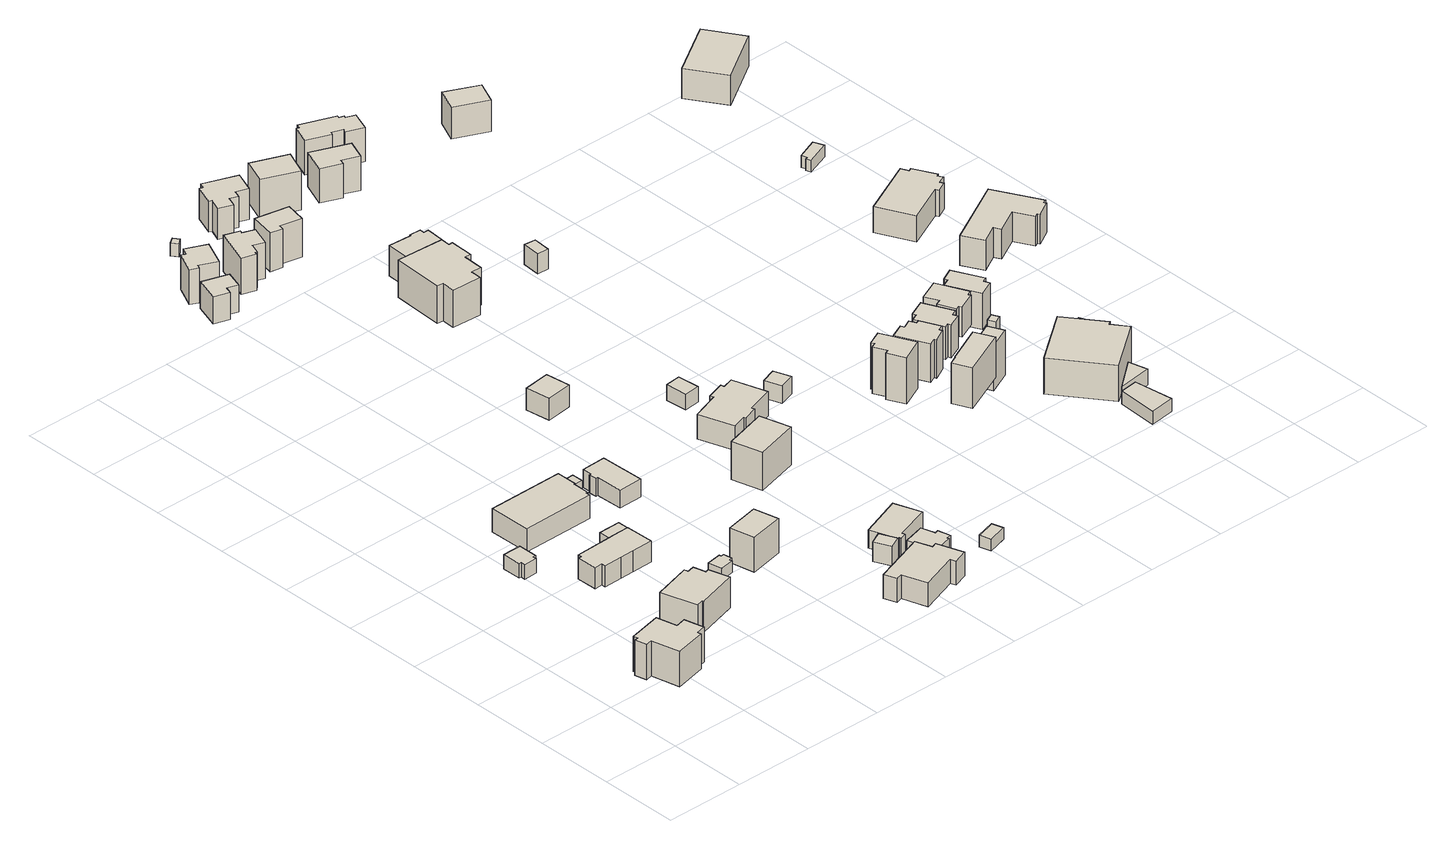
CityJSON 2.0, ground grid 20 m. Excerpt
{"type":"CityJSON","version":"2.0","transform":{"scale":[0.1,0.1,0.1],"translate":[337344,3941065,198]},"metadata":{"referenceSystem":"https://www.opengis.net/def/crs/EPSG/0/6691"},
"CityObjects":{
"building1":{"type":"Building","attributes":{"usage":"402","measuredHeight":11.8,"storeysAboveGround":1,"BuildingIDAttribute.prefecture":"14","BuildingIDAttribute.city":"14151","BuildingDetailAttribute.totalFloorArea":100.08,"BuildingDetailAttribute.buildingFootprintArea":100.08,"BuildingDetailAttribute.buildingStructureType":"601","BuildingDetailAttribute.buildingStructureOrgType":"1","BuildingDetailAttribute.orgUsage":"101","BuildingDetailAttribute.surveyYear":2015,"BuildingLandSlideRiskAttribute.description":"1","BuildingLandSlideRiskAttribute.areaType":"1"},"geometry":[{"type":"Solid","lod":"1","boundaries":[[[[0,1,2,3,4,5,6,7,8,9,10,11]],[[10,12,13,11]],[[9,14,12,10]],[[8,15,14,9]],[[7,16,15,8]],[[6,17,16,7]],[[5,18,17,6]],[[4,19,18,5]],[[3,20,19,4]],[[2,21,20,3]],[[1,22,21,2]],[[0,23,22,1]],[[11,13,23,0]],[[12,14,15,16,17,18,19,20,21,22,23,13]]]]}]},
"building2":{"type":"Building","attributes":{"usage":"422","measuredHeight":5.2,"storeysAboveGround":1,"BuildingIDAttribute.prefecture":"14","BuildingIDAttribute.city":"14151","BuildingDetailAttribute.totalFloorArea":23.69,"BuildingDetailAttribute.buildingFootprintArea":23.69,"BuildingDetailAttribute.buildingStructureType":"601","BuildingDetailAttribute.buildingStructureOrgType":"1","BuildingDetailAttribute.orgUsage":"138","BuildingDetailAttribute.surveyYear":2015},"geometry":[{"type":"Solid","lod":"1","boundaries":[[[[24,25,26,27,28,29,30,31]],[[30,32,33,31]],[[29,34,32,30]],[[28,35,34,29]],[[27,36,35,28]],[[26,37,36,27]],[[25,38,37,26]],[[24,39,38,25]],[[31,33,39,24]],[[32,34,35,36,37,38,39,33]]]]}]},
"building3":{"type":"Building","attributes":{"usage":"411","measuredHeight":8.9,"storeysAboveGround":2,"BuildingIDAttribute.prefecture":"14","BuildingIDAttribute.city":"14151","BuildingDetailAttribute.totalFloorArea":195.54,"BuildingDetailAttribute.buildingFootprintArea":97.77,"BuildingDetailAttribute.buildingStructureType":"601","BuildingDetailAttribute.buildingStructureOrgType":"1","BuildingDetailAttribute.orgUsage":"10","BuildingDetailAttribute.surveyYear":2015},"geometry":[{"type":"Solid","lod":"1","boundaries":[[[[40,41,42,43,44,45,46,47,48,49]],[[48,50,51,49]],[[47,52,50,48]],[[46,53,52,47]],[[45,54,53,46]],[[44,55,54,45]],[[43,56,55,44]],[[42,57,56,43]],[[41,58,57,42]],[[40,59,58,41]],[[49,51,59,40]],[[50,52,53,54,55,56,57,58,59,51]]]]}]},
"building4":{"type":"Building","attributes":{"usage":"411","measuredHeight":6.8,"storeysAboveGround":1,"BuildingIDAttribute.prefecture":"14","BuildingIDAttribute.city":"14151","BuildingDetailAttribute.totalFloorArea":91.34,"BuildingDetailAttribute.buildingFootprintArea":91.34,"BuildingDetailAttribute.buildingStructureType":"601","BuildingDetailAttribute.buildingStructureOrgType":"1","BuildingDetailAttribute.orgUsage":"10","BuildingDetailAttribute.surveyYear":2015},"geometry":[{"type":"Solid","lod":"1","boundaries":[[[[60,61,62,63,64,65,66,67,68,69,70,71,72]],[[71,73,74,72]],[[70,75,73,71]],[[69,76,75,70]],[[68,77,76,69]],[[67,78,77,68]],[[66,79,78,67]],[[65,80,79,66]],[[64,81,80,65]],[[63,82,81,64]],[[62,83,82,63]],[[61,84,83,62]],[[60,85,84,61]],[[72,74,85,60]],[[73,75,76,77,78,79,80,81,82,83,84,85,74]]]]}]},
"building5":{"type":"Building","attributes":{"usage":"411","measuredHeight":7.5,"storeysAboveGround":1,"BuildingIDAttribute.prefecture":"14","BuildingIDAttribute.city":"14151","BuildingDetailAttribute.totalFloorArea":183.25,"BuildingDetailAttribute.buildingFootprintArea":183.25,"BuildingDetailAttribute.buildingStructureType":"601","BuildingDetailAttribute.buildingStructureOrgType":"1","BuildingDetailAttribute.orgUsage":"10","BuildingDetailAttribute.surveyYear":2015,"BuildingLandSlideRiskAttribute.description":"1","BuildingLandSlideRiskAttribute.areaType":"1"},"geometry":[{"type":"Solid","lod":"1","boundaries":[[[[86,87,88,89,90,91,92,93]],[[92,94,95,93]],[[91,96,94,92]],[[90,97,96,91]],[[89,98,97,90]],[[88,99,98,89]],[[87,100,99,88]],[[86,101,100,87]],[[93,95,101,86]],[[94,96,97,98,99,100,101,95]]]]}]},
"building6":{"type":"Building","attributes":{"BuildingIDAttribute.prefecture":"14","BuildingIDAttribute.city":"14151","BuildingDetailAttribute.surveyYear":2015},"geometry":[{"type":"Solid","lod":"1","boundaries":[[[[102,103,104,105,106]],[[105,107,108,106]],[[104,109,107,105]],[[103,110,109,104]],[[102,111,110,103]],[[106,108,111,102]],[[107,109,110,111,108]]]]}]},
"building7":{"type":"Building","attributes":{"usage":"411","measuredHeight":3.2,"storeysAboveGround":1,"BuildingIDAttribute.prefecture":"14","BuildingIDAttribute.city":"14151","BuildingDetailAttribute.totalFloorArea":13.58,"BuildingDetailAttribute.buildingFootprintArea":13.58,"BuildingDetailAttribute.buildingStructureType":"601","BuildingDetailAttribute.buildingStructureOrgType":"1","BuildingDetailAttribute.orgUsage":"10","BuildingDetailAttribute.surveyYear":2015},"geometry":[{"type":"Solid","lod":"1","boundaries":[[[[112,113,114,115,116,117,118,119]],[[118,120,121,119]],[[117,122,120,118]],[[116,123,122,117]],[[115,124,123,116]],[[114,125,124,115]],[[113,126,125,114]],[[112,127,126,113]],[[119,121,127,112]],[[120,122,123,124,125,126,127,121]]]]}]},
"building8":{"type":"Building","attributes":{"usage":"411","measuredHeight":7.3,"storeysAboveGround":2,"BuildingIDAttribute.prefecture":"14","BuildingIDAttribute.city":"14151","BuildingDetailAttribute.totalFloorArea":63.66,"BuildingDetailAttribute.buildingFootprintArea":31.83,"BuildingDetailAttribute.buildingStructureType":"601","BuildingDetailAttribute.buildingStructureOrgType":"1","BuildingDetailAttribute.orgUsage":"10","BuildingDetailAttribute.surveyYear":2015},"geometry":[{"type":"Solid","lod":"1","boundaries":[[[[128,129,130,131,132,133]],[[132,134,135,133]],[[131,136,134,132]],[[130,137,136,131]],[[129,138,137,130]],[[128,139,138,129]],[[133,135,139,128]],[[134,136,137,138,139,135]]]]}]},
"building9":{"type":"Building","attributes":{"usage":"413","measuredHeight":9.7,"storeysAboveGround":2,"BuildingIDAttribute.prefecture":"14","BuildingIDAttribute.city":"14151","BuildingDetailAttribute.totalFloorArea":80.09,"BuildingDetailAttribute.buildingFootprintArea":40.05,"BuildingDetailAttribute.buildingStructureType":"601","BuildingDetailAttribute.buildingStructureOrgType":"1","BuildingDetailAttribute.orgUsage":"30","BuildingDetailAttribute.surveyYear":2015},"geometry":[{"type":"Solid","lod":"1","boundaries":[[[[140,141,142,143,144,145,146,147]],[[146,148,149,147]],[[145,150,148,146]],[[144,151,150,145]],[[143,152,151,144]],[[142,153,152,143]],[[141,154,153,142]],[[140,155,154,141]],[[147,149,155,140]],[[148,150,151,152,153,154,155,149]]]]}]},
"building10":{"type":"Building","attributes":{"measuredHeight":3.4,"BuildingIDAttribute.prefecture":"14","BuildingIDAttribute.city":"14151","BuildingDetailAttribute.surveyYear":2015},"geometry":[{"type":"Solid","lod":"1","boundaries":[[[[156,157,158,159]],[[158,160,161,159]],[[157,162,160,158]],[[156,163,162,157]],[[159,161,163,156]],[[160,162,163,161]]]]}]},
"building11":{"type":"Building","attributes":{"usage":"411","measuredHeight":9.5,"storeysAboveGround":1,"BuildingIDAttribute.prefecture":"14","BuildingIDAttribute.city":"14151","BuildingDetailAttribute.totalFloorArea":51.01,"BuildingDetailAttribute.buildingFootprintArea":51.01,"BuildingDetailAttribute.buildingStructureType":"601","BuildingDetailAttribute.buildingStructureOrgType":"1","BuildingDetailAttribute.orgUsage":"10","BuildingDetailAttribute.surveyYear":2015},"geometry":[{"type":"Solid","lod":"1","boundaries":[[[[164,165,166,167]],[[166,168,169,167]],[[165,170,168,166]],[[164,171,170,165]],[[167,169,171,164]],[[168,170,171,169]]]]}]},
"building12":{"type":"Building","attributes":{"usage":"411","measuredHeight":5.2,"storeysAboveGround":1,"BuildingIDAttribute.prefecture":"14","BuildingIDAttribute.city":"14151","BuildingDetailAttribute.totalFloorArea":62.26,"BuildingDetailAttribute.buildingFootprintArea":62.26,"BuildingDetailAttribute.buildingStructureType":"601","BuildingDetailAttribute.buildingStructureOrgType":"1","BuildingDetailAttribute.orgUsage":"10","BuildingDetailAttribute.surveyYear":2015},"geometry":[{"type":"Solid","lod":"1","boundaries":[[[[172,173,174,175,176,177,178,179]],[[178,180,181,179]],[[177,182,180,178]],[[176,183,182,177]],[[175,184,183,176]],[[174,185,184,175]],[[173,186,185,174]],[[172,187,186,173]],[[179,181,187,172]],[[180,182,183,184,185,186,187,181]]]]}]},
"building13":{"type":"Building","attributes":{"measuredHeight":3.5,"BuildingIDAttribute.prefecture":"14","BuildingIDAttribute.city":"14151","BuildingDetailAttribute.surveyYear":2015},"geometry":[{"type":"Solid","lod":"1","boundaries":[[[[188,189,190,191]],[[190,192,193,191]],[[189,194,192,190]],[[188,195,194,189]],[[191,193,195,188]],[[192,194,195,193]]]]}]},
"building14":{"type":"Building","attributes":{"usage":"411","measuredHeight":9.7,"storeysAboveGround":2,"BuildingIDAttribute.prefecture":"14","BuildingIDAttribute.city":"14151","BuildingDetailAttribute.totalFloorArea":90.23,"BuildingDetailAttribute.buildingFootprintArea":45.12,"BuildingDetailAttribute.buildingStructureType":"601","BuildingDetailAttribute.buildingStructureOrgType":"1","BuildingDetailAttribute.orgUsage":"10","BuildingDetailAttribute.surveyYear":2015},"geometry":[{"type":"Solid","lod":"1","boundaries":[[[[196,197,198,199,200,201,202,203,204,205]],[[204,206,207,205]],[[203,208,206,204]],[[202,209,208,203]],[[201,210,209,202]],[[200,211,210,201]],[[199,212,211,200]],[[198,213,212,199]],[[197,214,213,198]],[[196,215,214,197]],[[205,207,215,196]],[[206,208,209,210,211,212,213,214,215,207]]]]}]},
"building15":{"type":"Building","attributes":{"usage":"411","measuredHeight":10.4,"storeysAboveGround":2,"BuildingIDAttribute.prefecture":"14","BuildingIDAttribute.city":"14151","BuildingDetailAttribute.totalFloorArea":81.67,"BuildingDetailAttribute.buildingFootprintArea":40.84,"BuildingDetailAttribute.buildingStructureType":"601","BuildingDetailAttribute.buildingStructureOrgType":"1","BuildingDetailAttribute.orgUsage":"10","BuildingDetailAttribute.surveyYear":2015},"geometry":[{"type":"Solid","lod":"1","boundaries":[[[[216,217,218,219,220,221]],[[220,222,223,221]],[[219,224,222,220]],[[218,225,224,219]],[[217,226,225,218]],[[216,227,226,217]],[[221,223,227,216]],[[222,224,225,226,227,223]]]]}]},
"building16":{"type":"Building","attributes":{"measuredHeight":12.2,"BuildingIDAttribute.prefecture":"14","BuildingIDAttribute.city":"14151","BuildingDetailAttribute.surveyYear":2015},"geometry":[{"type":"Solid","lod":"1","boundaries":[[[[228,229,230,231]],[[230,232,233,231]],[[229,234,232,230]],[[228,235,234,229]],[[231,233,235,228]],[[232,234,235,233]]]]}]},
"building17":{"type":"Building","attributes":{"usage":"411","measuredHeight":8.7,"storeysAboveGround":2,"BuildingIDAttribute.prefecture":"14","BuildingIDAttribute.city":"14151","BuildingDetailAttribute.totalFloorArea":123.39,"BuildingDetailAttribute.buildingFootprintArea":61.7,"BuildingDetailAttribute.buildingStructureType":"601","BuildingDetailAttribute.buildingStructureOrgType":"1","BuildingDetailAttribute.orgUsage":"10","BuildingDetailAttribute.surveyYear":2015},"geometry":[{"type":"Solid","lod":"1","boundaries":[[[[236,237,238,239,240,241,242,243,244,245,246,247]],[[246,248,249,247]],[[245,250,248,246]],[[244,251,250,245]],[[243,252,251,244]],[[242,253,252,243]],[[241,254,253,242]],[[240,255,254,241]],[[239,256,255,240]],[[238,257,256,239]],[[237,258,257,238]],[[236,259,258,237]],[[247,249,259,236]],[[248,250,251,252,253,254,255,256,257,258,259,249]]]]}]},
"building18":{"type":"Building","attributes":{"usage":"411","measuredHeight":9.8,"storeysAboveGround":1,"BuildingIDAttribute.prefecture":"14","BuildingIDAttribute.city":"14151","BuildingDetailAttribute.totalFloorArea":130.88,"BuildingDetailAttribute.buildingFootprintArea":130.88,"BuildingDetailAttribute.buildingStructureType":"601","BuildingDetailAttribute.buildingStructureOrgType":"1","BuildingDetailAttribute.orgUsage":"10","BuildingDetailAttribute.surveyYear":2015,"BuildingLandSlideRiskAttribute.description":"1","BuildingLandSlideRiskAttribute.areaType":"1"},"geometry":[{"type":"Solid","lod":"1","boundaries":[[[[260,261,262,263,264,265,266,267,268,269]],[[268,270,271,269]],[[267,272,270,268]],[[266,273,272,267]],[[265,274,273,266]],[[264,275,274,265]],[[263,276,275,264]],[[262,277,276,263]],[[261,278,277,262]],[[260,279,278,261]],[[269,271,279,260]],[[270,272,273,274,275,276,277,278,279,271]]]]}]},
"building19":{"type":"Building","attributes":{"measuredHeight":9.4,"BuildingIDAttribute.prefecture":"14","BuildingIDAttribute.city":"14151","BuildingDetailAttribute.surveyYear":2015,"BuildingLandSlideRiskAttribute.description":"1","BuildingLandSlideRiskAttribute.areaType":"1"},"geometry":[{"type":"Solid","lod":"1","boundaries":[[[[280,281,282,283]],[[282,284,285,283]],[[281,286,284,282]],[[280,287,286,281]],[[283,285,287,280]],[[284,286,287,285]]]]}]},
"building20":{"type":"Building","attributes":{"usage":"411","measuredHeight":10.9,"storeysAboveGround":2,"BuildingIDAttribute.prefecture":"14","BuildingIDAttribute.city":"14151","BuildingDetailAttribute.totalFloorArea":105.41,"BuildingDetailAttribute.buildingFootprintArea":52.71,"BuildingDetailAttribute.buildingStructureType":"601","BuildingDetailAttribute.buildingStructureOrgType":"1","BuildingDetailAttribute.orgUsage":"10","BuildingDetailAttribute.surveyYear":2015},"geometry":[{"type":"Solid","lod":"1","boundaries":[[[[288,289,290,291]],[[290,292,293,291]],[[289,294,292,290]],[[288,295,294,289]],[[291,293,295,288]],[[292,294,295,293]]]]}]},
"building21":{"type":"Building","attributes":{"measuredHeight":11,"BuildingIDAttribute.prefecture":"14","BuildingIDAttribute.city":"14151","BuildingDetailAttribute.surveyYear":2015,"BuildingLandSlideRiskAttribute.description":"1","BuildingLandSlideRiskAttribute.areaType":"1"},"geometry":[{"type":"Solid","lod":"1","boundaries":[[[[296,297,298,299]],[[298,300,301,299]],[[297,302,300,298]],[[296,303,302,297]],[[299,301,303,296]],[[300,302,303,301]]]]}]},
"building22":{"type":"Building","attributes":{"usage":"411","measuredHeight":20.5,"storeysAboveGround":2,"BuildingIDAttribute.prefecture":"14","BuildingIDAttribute.city":"14151","BuildingDetailAttribute.totalFloorArea":308.04,"BuildingDetailAttribute.buildingFootprintArea":154.02,"BuildingDetailAttribute.buildingStructureType":"601","BuildingDetailAttribute.buildingStructureOrgType":"1","BuildingDetailAttribute.orgUsage":"10","BuildingDetailAttribute.surveyYear":2015},"geometry":[{"type":"Solid","lod":"1","boundaries":[[[[304,305,306,307,308,309,310,311,312,313,314,315]],[[314,316,317,315]],[[313,318,316,314]],[[312,319,318,313]],[[311,320,319,312]],[[310,321,320,311]],[[309,322,321,310]],[[308,323,322,309]],[[307,324,323,308]],[[306,325,324,307]],[[305,326,325,306]],[[304,327,326,305]],[[315,317,327,304]],[[316,318,319,320,321,322,323,324,325,326,327,317]]]]}]},
"building23":{"type":"Building","attributes":{"usage":"411","measuredHeight":4.1,"storeysAboveGround":1,"BuildingIDAttribute.prefecture":"14","BuildingIDAttribute.city":"14151","BuildingDetailAttribute.totalFloorArea":40.15,"BuildingDetailAttribute.buildingFootprintArea":40.15,"BuildingDetailAttribute.buildingStructureType":"601","BuildingDetailAttribute.buildingStructureOrgType":"1","BuildingDetailAttribute.orgUsage":"10","BuildingDetailAttribute.surveyYear":2015,"BuildingLandSlideRiskAttribute.description":"1","BuildingLandSlideRiskAttribute.areaType":"1"},"geometry":[{"type":"Solid","lod":"1","boundaries":[[[[328,329,330,331,332,333,334,335]],[[334,336,337,335]],[[333,338,336,334]],[[332,339,338,333]],[[331,340,339,332]],[[330,341,340,331]],[[329,342,341,330]],[[328,343,342,329]],[[335,337,343,328]],[[336,338,339,340,341,342,343,337]]]]}]},
"building24":{"type":"Building","attributes":{"usage":"411","measuredHeight":5.5,"storeysAboveGround":1,"BuildingIDAttribute.prefecture":"14","BuildingIDAttribute.city":"14151","BuildingDetailAttribute.totalFloorArea":68.02,"BuildingDetailAttribute.buildingFootprintArea":68.02,"BuildingDetailAttribute.buildingStructureType":"601","BuildingDetailAttribute.buildingStructureOrgType":"1","BuildingDetailAttribute.orgUsage":"10","BuildingDetailAttribute.surveyYear":2015,"BuildingLandSlideRiskAttribute.description":"1","BuildingLandSlideRiskAttribute.areaType":"1"},"geometry":[{"type":"Solid","lod":"1","boundaries":[[[[344,345,346,347,348,349,350,351]],[[350,352,353,351]],[[349,354,352,350]],[[348,355,354,349]],[[347,356,355,348]],[[346,357,356,347]],[[345,358,357,346]],[[344,359,358,345]],[[351,353,359,344]],[[352,354,355,356,357,358,359,353]]]]}]},
"building25":{"type":"Building","attributes":{"usage":"411","measuredHeight":8.1,"storeysAboveGround":1,"BuildingIDAttribute.prefecture":"14","BuildingIDAttribute.city":"14151","BuildingDetailAttribute.totalFloorArea":60.33,"BuildingDetailAttribute.buildingFootprintArea":60.33,"BuildingDetailAttribute.buildingStructureType":"601","BuildingDetailAttribute.buildingStructureOrgType":"1","BuildingDetailAttribute.orgUsage":"10","BuildingDetailAttribute.surveyYear":2015},"geometry":[{"type":"Solid","lod":"1","boundaries":[[[[360,361,362,363,364,365,366,367]],[[366,368,369,367]],[[365,370,368,366]],[[364,371,370,365]],[[363,372,371,364]],[[362,373,372,363]],[[361,374,373,362]],[[360,375,374,361]],[[367,369,375,360]],[[368,370,371,372,373,374,375,369]]]]}]},
"building26":{"type":"Building","attributes":{"usage":"411","measuredHeight":8.9,"storeysAboveGround":2,"BuildingIDAttribute.prefecture":"14","BuildingIDAttribute.city":"14151","BuildingDetailAttribute.totalFloorArea":236.16,"BuildingDetailAttribute.buildingFootprintArea":118.08,"BuildingDetailAttribute.buildingStructureType":"601","BuildingDetailAttribute.buildingStructureOrgType":"1","BuildingDetailAttribute.orgUsage":"10","BuildingDetailAttribute.surveyYear":2015},"geometry":[{"type":"Solid","lod":"1","boundaries":[[[[376,377,378,379,380,381,382,383,384,385,386,387]],[[386,388,389,387]],[[385,390,388,386]],[[384,391,390,385]],[[383,392,391,384]],[[382,393,392,383]],[[381,394,393,382]],[[380,395,394,381]],[[379,396,395,380]],[[378,397,396,379]],[[377,398,397,378]],[[376,399,398,377]],[[387,389,399,376]],[[388,390,391,392,393,394,395,396,397,398,399,389]]]]}]},
"building27":{"type":"Building","attributes":{"measuredHeight":11.3,"BuildingIDAttribute.prefecture":"14","BuildingIDAttribute.city":"14151","BuildingDetailAttribute.surveyYear":2015},"geometry":[{"type":"Solid","lod":"1","boundaries":[[[[400,401,402,403]],[[402,404,405,403]],[[401,406,404,402]],[[400,407,406,401]],[[403,405,407,400]],[[404,406,407,405]]]]}]},
"building28":{"type":"Building","attributes":{"usage":"411","measuredHeight":9.6,"storeysAboveGround":2,"BuildingIDAttribute.prefecture":"14","BuildingIDAttribute.city":"14151","BuildingDetailAttribute.totalFloorArea":101.22,"BuildingDetailAttribute.buildingFootprintArea":50.61,"BuildingDetailAttribute.buildingStructureType":"601","BuildingDetailAttribute.buildingStructureOrgType":"1","BuildingDetailAttribute.orgUsage":"10","BuildingDetailAttribute.surveyYear":2015},"geometry":[{"type":"Solid","lod":"1","boundaries":[[[[408,409,410,411,412,413]],[[412,414,415,413]],[[411,416,414,412]],[[410,417,416,411]],[[409,418,417,410]],[[408,419,418,409]],[[413,415,419,408]],[[414,416,417,418,419,415]]]]}]},
"building29":{"type":"Building","attributes":{"BuildingIDAttribute.prefecture":"14","BuildingIDAttribute.city":"14151","BuildingDetailAttribute.surveyYear":2015},"geometry":[{"type":"Solid","lod":"1","boundaries":[[[[420,421,422,423]],[[422,424,425,423]],[[421,426,424,422]],[[420,427,426,421]],[[423,425,427,420]],[[424,426,427,425]]]]}]},
"building30":{"type":"Building","attributes":{"usage":"411","measuredHeight":9.6,"storeysAboveGround":2,"BuildingIDAttribute.prefecture":"14","BuildingIDAttribute.city":"14151","BuildingDetailAttribute.totalFloorArea":127.62,"BuildingDetailAttribute.buildingFootprintArea":63.81,"BuildingDetailAttribute.buildingStructureType":"601","BuildingDetailAttribute.buildingStructureOrgType":"1","BuildingDetailAttribute.orgUsage":"10","BuildingDetailAttribute.surveyYear":2015},"geometry":[{"type":"Solid","lod":"1","boundaries":[[[[428,429,430,431,432,433,434,435,436,437,438,439,440,441]],[[440,442,443,441]],[[439,444,442,440]],[[438,445,444,439]],[[437,446,445,438]],[[436,447,446,437]],[[435,448,447,436]],[[434,449,448,435]],[[433,450,449,434]],[[432,451,450,433]],[[431,452,451,432]],[[430,453,452,431]],[[429,454,453,430]],[[428,455,454,429]],[[441,443,455,428]],[[442,444,445,446,447,448,449,450,451,452,453,454,455,443]]]]}]},
"building31":{"type":"Building","attributes":{"usage":"411","measuredHeight":4.9,"storeysAboveGround":2,"BuildingIDAttribute.prefecture":"14","BuildingIDAttribute.city":"14151","BuildingDetailAttribute.totalFloorArea":30.73,"BuildingDetailAttribute.buildingFootprintArea":15.36,"BuildingDetailAttribute.buildingStructureType":"601","BuildingDetailAttribute.buildingStructureOrgType":"1","BuildingDetailAttribute.orgUsage":"10","BuildingDetailAttribute.surveyYear":2015},"geometry":[{"type":"Solid","lod":"1","boundaries":[[[[456,457,458,459]],[[458,460,461,459]],[[457,462,460,458]],[[456,463,462,457]],[[459,461,463,456]],[[460,462,463,461]]]]}]},
"building32":{"type":"Building","attributes":{"measuredHeight":5.6,"BuildingIDAttribute.prefecture":"14","BuildingIDAttribute.city":"14151","BuildingDetailAttribute.surveyYear":2015},"geometry":[{"type":"Solid","lod":"1","boundaries":[[[[464,465,466,467]],[[466,468,469,467]],[[465,470,468,466]],[[464,471,470,465]],[[467,469,471,464]],[[468,470,471,469]]]]}]},
"building33":{"type":"Building","attributes":{"usage":"411","measuredHeight":12.8,"storeysAboveGround":2,"BuildingIDAttribute.prefecture":"14","BuildingIDAttribute.city":"14151","BuildingDetailAttribute.totalFloorArea":88.22,"BuildingDetailAttribute.buildingFootprintArea":44.11,"BuildingDetailAttribute.buildingStructureType":"601","BuildingDetailAttribute.buildingStructureOrgType":"1","BuildingDetailAttribute.orgUsage":"10","BuildingDetailAttribute.surveyYear":2015,"BuildingLandSlideRiskAttribute.description":"1","BuildingLandSlideRiskAttribute.areaType":"1"},"geometry":[{"type":"Solid","lod":"1","boundaries":[[[[472,473,474,475,476,477,478,479]],[[478,480,481,479]],[[477,482,480,478]],[[476,483,482,477]],[[475,484,483,476]],[[474,485,484,475]],[[473,486,485,474]],[[472,487,486,473]],[[479,481,487,472]],[[480,482,483,484,485,486,487,481]]]]}]},
"building34":{"type":"Building","attributes":{"usage":"411","measuredHeight":8.7,"storeysAboveGround":2,"BuildingIDAttribute.prefecture":"14","BuildingIDAttribute.city":"14151","BuildingDetailAttribute.totalFloorArea":91.21,"BuildingDetailAttribute.buildingFootprintArea":45.6,"BuildingDetailAttribute.buildingStructureType":"601","BuildingDetailAttribute.buildingStructureOrgType":"1","BuildingDetailAttribute.orgUsage":"10","BuildingDetailAttribute.surveyYear":2015},"geometry":[{"type":"Solid","lod":"1","boundaries":[[[[488,489,490,491]],[[490,492,493,491]],[[489,494,492,490]],[[488,495,494,489]],[[491,493,495,488]],[[492,494,495,493]]]]}]},
"building35":{"type":"Building","attributes":{"usage":"411","measuredHeight":10.8,"storeysAboveGround":2,"BuildingIDAttribute.prefecture":"14","BuildingIDAttribute.city":"14151","BuildingDetailAttribute.totalFloorArea":97.75,"BuildingDetailAttribute.buildingFootprintArea":48.88,"BuildingDetailAttribute.buildingStructureType":"601","BuildingDetailAttribute.buildingStructureOrgType":"1","BuildingDetailAttribute.orgUsage":"10","BuildingDetailAttribute.surveyYear":2015,"BuildingLandSlideRiskAttribute.description":"1","BuildingLandSlideRiskAttribute.areaType":"1"},"geometry":[{"type":"Solid","lod":"1","boundaries":[[[[496,497,498,499,500,501,502,503,504,505,506,507]],[[506,508,509,507]],[[505,510,508,506]],[[504,511,510,505]],[[503,512,511,504]],[[502,513,512,503]],[[501,514,513,502]],[[500,515,514,501]],[[499,516,515,500]],[[498,517,516,499]],[[497,518,517,498]],[[496,519,518,497]],[[507,509,519,496]],[[508,510,511,512,513,514,515,516,517,518,519,509]]]]}]},
"building36":{"type":"Building","attributes":{"usage":"411","measuredHeight":11.3,"storeysAboveGround":2,"BuildingIDAttribute.prefecture":"14","BuildingIDAttribute.city":"14151","BuildingDetailAttribute.totalFloorArea":106.83,"BuildingDetailAttribute.buildingFootprintArea":53.42,"BuildingDetailAttribute.buildingStructureType":"601","BuildingDetailAttribute.buildingStructureOrgType":"1","BuildingDetailAttribute.orgUsage":"10","BuildingDetailAttribute.surveyYear":2015,"BuildingLandSlideRiskAttribute.description":"1","BuildingLandSlideRiskAttribute.areaType":"1"},"geometry":[{"type":"Solid","lod":"1","boundaries":[[[[520,521,522,523,524,525]],[[524,526,527,525]],[[523,528,526,524]],[[522,529,528,523]],[[521,530,529,522]],[[520,531,530,521]],[[525,527,531,520]],[[526,528,529,530,531,527]]]]}]},
"building37":{"type":"Building","attributes":{"usage":"411","measuredHeight":9.2,"storeysAboveGround":2,"BuildingIDAttribute.prefecture":"14","BuildingIDAttribute.city":"14151","BuildingDetailAttribute.totalFloorArea":92.81,"BuildingDetailAttribute.buildingFootprintArea":46.4,"BuildingDetailAttribute.buildingStructureType":"601","BuildingDetailAttribute.buildingStructureOrgType":"1","BuildingDetailAttribute.orgUsage":"10","BuildingDetailAttribute.surveyYear":2015},"geometry":[{"type":"Solid","lod":"1","boundaries":[[[[532,533,534,535,536,537,538,539,540,541]],[[540,542,543,541]],[[539,544,542,540]],[[538,545,544,539]],[[537,546,545,538]],[[536,547,546,537]],[[535,548,547,536]],[[534,549,548,535]],[[533,550,549,534]],[[532,551,550,533]],[[541,543,551,532]],[[542,544,545,546,547,548,549,550,551,543]]]]}]},
"building38":{"type":"Building","attributes":{"measuredHeight":14.9,"BuildingIDAttribute.prefecture":"14","BuildingIDAttribute.city":"14151","BuildingDetailAttribute.surveyYear":2015,"BuildingLandSlideRiskAttribute.description":"1","BuildingLandSlideRiskAttribute.areaType":"1"},"geometry":[{"type":"Solid","lod":"1","boundaries":[[[[552,553,554,555]],[[554,556,557,555]],[[553,558,556,554]],[[552,559,558,553]],[[555,557,559,552]],[[556,558,559,557]]]]}]},
"building39":{"type":"Building","attributes":{"usage":"411","measuredHeight":8.6,"storeysAboveGround":2,"BuildingIDAttribute.prefecture":"14","BuildingIDAttribute.city":"14151","BuildingDetailAttribute.totalFloorArea":100.4,"BuildingDetailAttribute.buildingFootprintArea":50.2,"BuildingDetailAttribute.buildingStructureType":"601","BuildingDetailAttribute.buildingStructureOrgType":"1","BuildingDetailAttribute.orgUsage":"10","BuildingDetailAttribute.surveyYear":2015,"BuildingLandSlideRiskAttribute.description":"1","BuildingLandSlideRiskAttribute.areaType":"1"},"geometry":[{"type":"Solid","lod":"1","boundaries":[[[[560,561,562,563,564,565,566,567,568,569]],[[568,570,571,569]],[[567,572,570,568]],[[566,573,572,567]],[[565,574,573,566]],[[564,575,574,565]],[[563,576,575,564]],[[562,577,576,563]],[[561,578,577,562]],[[560,579,578,561]],[[569,571,579,560]],[[570,572,573,574,575,576,577,578,579,571]]]]}]},
"building40":{"type":"Building","attributes":{"measuredHeight":10.9,"BuildingIDAttribute.prefecture":"14","BuildingIDAttribute.city":"14151","BuildingDetailAttribute.surveyYear":2015,"BuildingLandSlideRiskAttribute.description":"1","BuildingLandSlideRiskAttribute.areaType":"1"},"geometry":[{"type":"Solid","lod":"1","boundaries":[[[[580,581,582,583]],[[582,584,585,583]],[[581,586,584,582]],[[580,587,586,581]],[[583,585,587,580]],[[584,586,587,585]]]]}]},
"building41":{"type":"Building","attributes":{"usage":"411","measuredHeight":10,"storeysAboveGround":2,"BuildingIDAttribute.prefecture":"14","BuildingIDAttribute.city":"14151","BuildingDetailAttribute.totalFloorArea":87.75,"BuildingDetailAttribute.buildingFootprintArea":43.87,"BuildingDetailAttribute.buildingStructureType":"601","BuildingDetailAttribute.buildingStructureOrgType":"1","BuildingDetailAttribute.orgUsage":"10","BuildingDetailAttribute.surveyYear":2015,"BuildingLandSlideRiskAttribute.description":"1","BuildingLandSlideRiskAttribute.areaType":"1"},"geometry":[{"type":"Solid","lod":"1","boundaries":[[[[588,589,590,591,592,593,594,595]],[[594,596,597,595]],[[593,598,596,594]],[[592,599,598,593]],[[591,600,599,592]],[[590,601,600,591]],[[589,602,601,590]],[[588,603,602,589]],[[595,597,603,588]],[[596,598,599,600,601,602,603,597]]]]}]},
"building42":{"type":"Building","attributes":{"usage":"401","measuredHeight":4.1,"storeysAboveGround":1,"BuildingIDAttribute.prefecture":"14","BuildingIDAttribute.city":"14151","BuildingDetailAttribute.totalFloorArea":98.84,"BuildingDetailAttribute.buildingFootprintArea":98.84,"BuildingDetailAttribute.buildingStructureType":"601","BuildingDetailAttribute.buildingStructureOrgType":"1","BuildingDetailAttribute.orgUsage":"61","BuildingDetailAttribute.surveyYear":2015},"geometry":[{"type":"Solid","lod":"1","boundaries":[[[[604,605,606,607]],[[606,608,609,607]],[[605,610,608,606]],[[604,611,610,605]],[[607,609,611,604]],[[608,610,611,609]]]]}]},
"building43":{"type":"Building","attributes":{"usage":"403","measuredHeight":15.8,"storeysAboveGround":2,"BuildingIDAttribute.prefecture":"14","BuildingIDAttribute.city":"14151","BuildingDetailAttribute.totalFloorArea":426.79,"BuildingDetailAttribute.buildingFootprintArea":213.39,"BuildingDetailAttribute.buildingStructureType":"610","BuildingDetailAttribute.buildingStructureOrgType":"2","BuildingDetailAttribute.orgUsage":"94","BuildingDetailAttribute.surveyYear":2015,"BuildingLandSlideRiskAttribute.description":"1","BuildingLandSlideRiskAttribute.areaType":"1"},"geometry":[{"type":"Solid","lod":"1","boundaries":[[[[612,613,614,615,616,617]],[[616,618,619,617]],[[615,620,618,616]],[[614,621,620,615]],[[613,622,621,614]],[[612,623,622,613]],[[617,619,623,612]],[[618,620,621,622,623,619]]]]}]},
"building44":{"type":"Building","attributes":{"measuredHeight":7.1,"BuildingIDAttribute.prefecture":"14","BuildingIDAttribute.city":"14151","BuildingDetailAttribute.surveyYear":2015,"BuildingLandSlideRiskAttribute.description":"1","BuildingLandSlideRiskAttribute.areaType":"1"},"geometry":[{"type":"Solid","lod":"1","boundaries":[[[[624,625,626]],[[625,627,628,626]],[[624,629,627,625]],[[626,628,629,624]],[[627,629,628]]]]}]},
"building45":{"type":"Building","attributes":{"usage":"411","measuredHeight":10.1,"storeysAboveGround":2,"BuildingIDAttribute.prefecture":"14","BuildingIDAttribute.city":"14151","BuildingDetailAttribute.totalFloorArea":80.06,"BuildingDetailAttribute.buildingFootprintArea":40.03,"BuildingDetailAttribute.buildingStructureType":"601","BuildingDetailAttribute.buildingStructureOrgType":"1","BuildingDetailAttribute.orgUsage":"10","BuildingDetailAttribute.surveyYear":2015,"BuildingLandSlideRiskAttribute.description":"1","BuildingLandSlideRiskAttribute.areaType":"1"},"geometry":[{"type":"Solid","lod":"1","boundaries":[[[[630,631,632,633,634,635,636,637]],[[636,638,639,637]],[[635,640,638,636]],[[634,641,640,635]],[[633,642,641,634]],[[632,643,642,633]],[[631,644,643,632]],[[630,645,644,631]],[[637,639,645,630]],[[638,640,641,642,643,644,645,639]]]]}]},
"building46":{"type":"Building","attributes":{"usage":"411","measuredHeight":9.3,"storeysAboveGround":1,"BuildingIDAttribute.prefecture":"14","BuildingIDAttribute.city":"14151","BuildingDetailAttribute.totalFloorArea":136.77,"BuildingDetailAttribute.buildingFootprintArea":136.77,"BuildingDetailAttribute.buildingStructureType":"601","BuildingDetailAttribute.buildingStructureOrgType":"1","BuildingDetailAttribute.orgUsage":"10","BuildingDetailAttribute.surveyYear":2015},"geometry":[{"type":"Solid","lod":"1","boundaries":[[[[646,647,648,649,650,651,652,653,654,655,656,657]],[[656,658,659,657]],[[655,660,658,656]],[[654,661,660,655]],[[653,662,661,654]],[[652,663,662,653]],[[651,664,663,652]],[[650,665,664,651]],[[649,666,665,650]],[[648,667,666,649]],[[647,668,667,648]],[[646,669,668,647]],[[657,659,669,646]],[[658,660,661,662,663,664,665,666,667,668,669,659]]]]}]},
"building47":{"type":"Building","attributes":{"BuildingIDAttribute.prefecture":"14","BuildingIDAttribute.city":"14151","BuildingDetailAttribute.surveyYear":2015},"geometry":[{"type":"Solid","lod":"1","boundaries":[[[[670,671,672,673,674,675]],[[674,676,677,675]],[[673,678,676,674]],[[672,679,678,673]],[[671,680,679,672]],[[670,681,680,671]],[[675,677,681,670]],[[676,678,679,680,681,677]]]]}]},
"building48":{"type":"Building","attributes":{"usage":"411","measuredHeight":10.7,"storeysAboveGround":2,"BuildingIDAttribute.prefecture":"14","BuildingIDAttribute.city":"14151","BuildingDetailAttribute.totalFloorArea":280.85,"BuildingDetailAttribute.buildingFootprintArea":140.43,"BuildingDetailAttribute.buildingStructureType":"601","BuildingDetailAttribute.buildingStructureOrgType":"1","BuildingDetailAttribute.orgUsage":"10","BuildingDetailAttribute.surveyYear":2015,"BuildingLandSlideRiskAttribute.description":"1","BuildingLandSlideRiskAttribute.areaType":"1"},"geometry":[{"type":"Solid","lod":"1","boundaries":[[[[682,683,684,685,686,687,688,689,690,691,692,693]],[[692,694,695,693]],[[691,696,694,692]],[[690,697,696,691]],[[689,698,697,690]],[[688,699,698,689]],[[687,700,699,688]],[[686,701,700,687]],[[685,702,701,686]],[[684,703,702,685]],[[683,704,703,684]],[[682,705,704,683]],[[693,695,705,682]],[[694,696,697,698,699,700,701,702,703,704,705,695]]]]}]},
"building49":{"type":"Building","attributes":{"usage":"452","measuredHeight":9.3,"storeysAboveGround":1,"BuildingIDAttribute.prefecture":"14","BuildingIDAttribute.city":"14151","BuildingDetailAttribute.totalFloorArea":148.86,"BuildingDetailAttribute.buildingFootprintArea":148.86,"BuildingDetailAttribute.buildingStructureType":"610","BuildingDetailAttribute.buildingStructureOrgType":"2","BuildingDetailAttribute.orgUsage":"193","BuildingDetailAttribute.surveyYear":2015,"BuildingLandSlideRiskAttribute.description":"1","BuildingLandSlideRiskAttribute.areaType":"1"},"geometry":[{"type":"Solid","lod":"1","boundaries":[[[[706,707,708,709]],[[708,710,711,709]],[[707,712,710,708]],[[706,713,712,707]],[[709,711,713,706]],[[710,712,713,711]]]]}]}
},
"vertices":[
[51,142,84],[44,172,84],[54,174,84],[52,185,84],[136,204,84],[148,152,84],[174,158,84],[186,108,84],[162,102,84],[164,93,84],[84,75,84],[68,146,84],[84,75,174],[68,146,174],[164,93,174],[162,102,174],[186,108,174],[174,158,174],[148,152,174],[136,204,174],[52,185,174],[54,174,174],[44,172,174],[51,142,174],
[33,521,166],[33,569,166],[80,569,166],[80,520,166],[73,520,166],[73,510,166],[39,510,166],[39,521,166],[39,510,203],[39,521,203],[73,510,203],[73,520,203],[80,520,203],[80,569,203],[33,569,203],[33,521,203],
[272,263,126],[275,253,126],[293,257,126],[301,226,126],[310,229,126],[325,176,126],[220,146,126],[219,150,126],[201,145,126],[175,235,126],[201,145,205],[175,235,205],[219,150,205],[220,146,205],[325,176,205],[310,229,205],[301,226,205],[293,257,205],[275,253,205],[272,263,205],
[240,389,152],[205,388,152],[158,387,152],[158,397,152],[138,396,152],[137,448,152],[145,448,152],[145,457,152],[203,459,152],[238,460,152],[252,461,152],[293,462,152],[295,390,152],[293,462,206],[295,390,206],[252,461,206],[238,460,206],[203,459,206],[145,457,206],[145,448,206],[137,448,206],[138,396,206],[158,397,206],[158,387,206],[205,388,206],[240,389,206],
[307,693,164],[307,640,164],[304,640,164],[304,598,164],[300,598,164],[300,587,164],[114,585,164],[113,691,164],[114,585,224],[113,691,224],[300,587,224],[300,598,224],[304,598,224],[304,640,224],[307,640,224],[307,693,224],
[252,461,161],[251,504,161],[307,505,161],[308,463,161],[293,462,161],[308,463,191],[293,462,191],[307,505,191],[251,504,191],[252,461,191],
[401,292,139],[402,287,139],[410,288,139],[413,265,139],[405,264,139],[407,257,139],[370,251,139],[364,286,139],[370,251,169],[364,286,169],[407,257,169],[405,264,169],[413,265,169],[410,288,169],[402,287,169],[401,292,169],
[91,1487,374],[77,1443,374],[50,1452,374],[44,1434,374],[6,1447,374],[26,1508,374],[6,1447,443],[26,1508,443],[44,1434,443],[50,1452,443],[77,1443,443],[91,1487,443],
[56,1584,374],[64,1603,374],[116,1579,374],[87,1515,374],[44,1535,374],[39,1526,374],[19,1535,374],[45,1590,374],[19,1535,463],[45,1590,463],[39,1526,463],[44,1535,463],[87,1515,463],[116,1579,463],[64,1603,463],[56,1584,463],
[353,697,166],[353,667,166],[328,667,166],[328,696,166],[328,667,197],[328,696,197],[353,667,197],[353,697,197],
[530,323,124],[544,260,124],[457,242,124],[444,305,124],[457,242,213],[444,305,213],[544,260,213],[530,323,213],
[364,636,167],[363,656,167],[367,656,167],[367,680,167],[429,682,167],[432,570,167],[371,568,167],[369,636,167],[371,568,213],[369,636,213],[432,570,213],[429,682,213],[367,680,213],[367,656,213],[363,656,213],[364,636,213],
[116,1693,389],[127,1679,389],[112,1667,389],[101,1682,389],[112,1667,422],[101,1682,422],[127,1679,422],[116,1693,422],
[187,1556,383],[184,1549,383],[214,1538,383],[196,1488,383],[168,1498,383],[159,1473,383],[154,1475,383],[152,1467,383],[117,1478,383],[149,1569,383],[117,1478,476],[149,1569,476],[152,1467,476],[154,1475,476],[159,1473,476],[168,1498,476],[196,1488,476],[214,1538,476],[184,1549,476],[187,1556,476],
[258,1500,377],[227,1506,377],[240,1570,377],[326,1553,377],[315,1501,377],[261,1512,377],[315,1501,476],[261,1512,476],[326,1553,476],[240,1570,476],[227,1506,476],[258,1500,476],
[509,876,212],[443,867,212],[434,929,212],[501,938,212],[434,929,268],[501,938,268],[443,867,268],[509,876,268],
[217,1687,394],[236,1737,394],[245,1734,394],[250,1748,394],[333,1716,394],[313,1664,394],[283,1675,394],[276,1657,394],[256,1665,394],[247,1641,394],[213,1654,394],[225,1684,394],[213,1654,473],[225,1684,473],[247,1641,473],[256,1665,473],[276,1657,473],[283,1675,473],[313,1664,473],[333,1716,473],[250,1748,473],[245,1734,473],[236,1737,473],[217,1687,473],
[700,57,26],[689,89,26],[824,136,26],[838,95,26],[851,100,26],[874,33,26],[837,20,26],[832,33,26],[737,0,26],[716,62,26],[737,0,87],[716,62,87],[832,33,87],[837,20,87],[874,33,87],[851,100,87],[838,95,87],[824,136,87],[689,89,87],[700,57,87],
[797,220,28],[816,179,28],[785,164,28],[766,205,28],[785,164,78],[766,205,78],[816,179,78],[797,220,78],
[435,1667,404],[409,1604,404],[321,1640,404],[346,1703,404],[321,1640,504],[346,1703,504],[409,1604,504],[435,1667,504],
[767,560,128],[788,483,128],[678,453,128],[657,529,128],[678,453,226],[657,529,226],[788,483,226],[767,560,226],
[438,1211,293],[445,1341,293],[565,1334,293],[564,1310,293],[574,1310,293],[572,1250,293],[556,1251,293],[554,1199,293],[528,1200,293],[527,1173,293],[452,1176,293],[454,1210,293],[452,1176,389],[454,1210,389],[527,1173,389],[528,1200,389],[554,1199,389],[556,1251,389],[572,1250,389],[574,1310,389],[564,1310,389],[565,1334,389],[445,1341,389],[438,1211,389],
[840,178,26],[895,193,26],[905,158,26],[914,160,26],[922,129,26],[910,126,26],[911,122,26],[859,108,26],[911,122,61],[859,108,61],[910,126,61],[922,129,61],[914,160,61],[905,158,61],[895,193,61],[840,178,61],
[841,183,27],[824,178,27],[823,183,27],[819,182,27],[795,249,27],[902,288,27],[926,221,27],[839,191,27],[926,221,74],[839,191,74],[902,288,74],[795,249,74],[819,182,74],[823,183,74],[824,178,74],[841,183,74],
[477,1352,300],[480,1406,300],[538,1402,300],[539,1406,300],[568,1404,300],[567,1392,300],[580,1392,300],[577,1346,300],[580,1392,378],[577,1346,378],[567,1392,378],[568,1404,378],[539,1406,378],[538,1402,378],[480,1406,378],[477,1352,378],
[777,584,164],[740,571,164],[738,577,164],[702,565,164],[673,653,164],[744,677,164],[741,686,164],[786,700,164],[788,691,164],[816,700,164],[843,614,164],[775,592,164],[843,614,227],[775,592,227],[816,700,227],[788,691,227],[786,700,227],[741,686,227],[744,677,227],[673,653,227],[702,565,227],[738,577,227],[740,571,227],[777,584,227],
[726,805,164],[765,809,164],[770,754,164],[731,750,164],[770,754,204],[731,750,204],[765,809,204],[726,805,204],
[513,1585,396],[462,1606,396],[487,1668,396],[579,1630,396],[560,1581,396],[518,1598,396],[560,1581,484],[518,1598,484],[579,1630,484],[487,1668,484],[462,1606,484],[513,1585,484],
[1023,109,24],[1031,81,24],[982,66,24],[974,95,24],[982,66,54],[974,95,54],[1031,81,54],[1023,109,54],
[518,1727,416],[522,1738,416],[608,1705,416],[606,1699,416],[618,1695,416],[616,1690,416],[639,1681,416],[621,1633,416],[579,1649,416],[582,1658,416],[555,1668,416],[552,1661,416],[493,1683,416],[511,1730,416],[493,1683,504],[511,1730,504],[552,1661,504],[555,1668,504],[582,1658,504],[579,1649,504],[621,1633,504],[639,1681,504],[616,1690,504],[618,1695,504],[606,1699,504],[608,1705,504],[522,1738,504],[518,1727,504],
[919,680,167],[934,638,167],[894,625,167],[880,667,167],[894,625,212],[880,667,212],[934,638,212],[919,680,212],
[744,1268,276],[773,1265,276],[769,1220,276],[740,1222,276],[769,1220,327],[740,1222,327],[773,1265,327],[744,1268,327],
[1140,559,104],[1124,591,104],[1137,597,104],[1133,605,104],[1170,622,104],[1209,539,104],[1150,511,104],[1130,554,104],[1150,511,223],[1130,554,223],[1209,539,223],[1170,622,223],[1133,605,223],[1137,597,223],[1124,591,223],[1140,559,223],
[922,1592,414],[897,1536,414],[815,1573,414],[841,1630,414],[815,1573,495],[841,1630,495],[897,1536,495],[922,1592,495],
[1225,611,123],[1229,602,123],[1251,613,123],[1259,596,123],[1267,600,123],[1290,550,123],[1276,544,123],[1279,536,123],[1245,519,123],[1243,524,123],[1225,516,123],[1189,594,123],[1225,516,221],[1189,594,221],[1243,524,221],[1245,519,221],[1279,536,221],[1276,544,221],[1290,550,221],[1267,600,221],[1259,596,221],[1251,613,221],[1229,602,221],[1225,611,221],
[1239,468,86],[1261,478,86],[1260,479,86],[1354,523,86],[1376,476,86],[1260,422,86],[1376,476,190],[1260,422,190],[1354,523,190],[1260,479,190],[1261,478,190],[1239,468,190],
[1283,624,132],[1279,632,132],[1322,652,132],[1356,579,132],[1341,572,132],[1346,561,132],[1311,545,132],[1308,553,132],[1298,548,132],[1266,616,132],[1298,548,216],[1266,616,216],[1308,553,216],[1311,545,216],[1346,561,216],[1341,572,216],[1356,579,216],[1322,652,216],[1279,632,216],[1283,624,216],
[1371,534,37],[1429,561,37],[1447,522,37],[1388,495,37],[1447,522,152],[1388,495,152],[1429,561,152],[1371,534,152],
[1364,638,132],[1348,672,132],[1401,696,132],[1436,619,132],[1424,613,132],[1427,607,132],[1383,587,132],[1379,594,132],[1369,589,132],[1350,632,132],[1369,589,209],[1350,632,209],[1379,594,209],[1383,587,209],[1427,607,209],[1424,613,209],[1436,619,209],[1401,696,209],[1348,672,209],[1364,638,209],
[1438,568,76],[1458,578,76],[1467,560,76],[1447,550,76],[1467,560,159],[1447,550,159],[1458,578,159],[1438,568,159],
[1435,688,112],[1431,696,112],[1463,712,112],[1499,638,112],[1487,632,112],[1493,618,112],[1454,599,112],[1415,679,112],[1454,599,205],[1415,679,205],[1493,618,205],[1487,632,205],[1499,638,205],[1463,712,205],[1431,696,205],[1435,688,205],
[1642,212,7],[1578,203,7],[1583,305,7],[1629,311,7],[1583,305,40],[1629,311,40],[1578,203,40],[1642,212,40],
[1486,443,9],[1614,539,9],[1683,448,9],[1675,442,9],[1704,404,9],[1583,314,9],[1704,404,102],[1583,314,102],[1675,442,102],[1683,448,102],[1614,539,102],[1486,443,102],
[1583,305,10],[1658,365,10],[1670,317,10],[1658,365,51],[1670,317,51],[1583,305,51],
[1720,504,14],[1705,497,14],[1720,464,14],[1688,450,14],[1675,481,14],[1667,478,14],[1642,538,14],[1696,560,14],[1642,538,51],[1696,560,51],[1667,478,51],[1675,481,51],[1688,450,51],[1720,464,51],[1705,497,51],[1720,504,51],
[1640,1057,147],[1649,1038,147],[1657,1042,147],[1685,987,147],[1679,983,147],[1686,971,147],[1666,962,147],[1671,953,147],[1644,940,147],[1640,947,147],[1543,901,147],[1500,990,147],[1543,901,214],[1500,990,214],[1640,947,214],[1644,940,214],[1671,953,214],[1666,962,214],[1686,971,214],[1679,983,214],[1685,987,214],[1657,1042,214],[1649,1038,214],[1640,1057,214],
[1498,1199,204],[1504,1201,204],[1499,1215,204],[1553,1236,204],[1563,1210,204],[1503,1187,204],[1563,1210,234],[1503,1187,234],[1553,1236,234],[1499,1215,234],[1504,1201,234],[1498,1199,234],
[1659,760,120],[1650,777,120],[1604,752,120],[1577,803,120],[1742,892,120],[1803,778,120],[1794,774,120],[1797,768,120],[1757,746,120],[1754,751,120],[1745,746,120],[1720,793,120],[1745,746,196],[1720,793,196],[1754,751,196],[1757,746,196],[1797,768,196],[1794,774,196],[1803,778,196],[1742,892,196],[1577,803,196],[1604,752,196],[1650,777,196],[1659,760,196],
[1578,1614,249],[1635,1524,249],[1505,1441,249],[1447,1531,249],[1505,1441,326],[1447,1531,326],[1635,1524,326],[1578,1614,326]
]}
